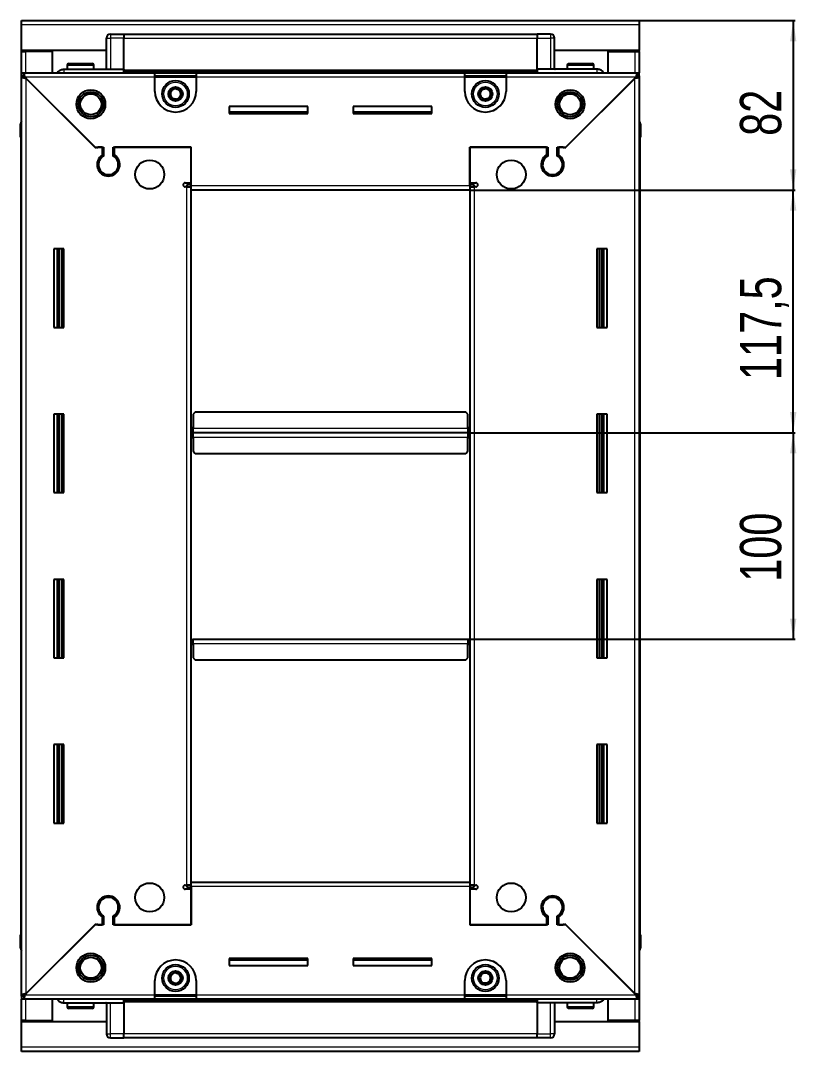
# Model space of a CAD drawing. Header units: millimetres. Extents: x 1014 to 3184, y -921 to 1092.
# Drawn here: x 2808.3 to 3183.9, y 444.1 to 943.1 of the extents above; entities that cross this region are included whole.
import ezdxf

# ---------------------------------------------------------------- set-up
doc = ezdxf.new("R2010")
doc.units = ezdxf.units.MM
doc.layers.add('FORMAT', color=7, linetype='Continuous')
doc.styles.add('SLDTEXTSTYLE0', font='TXT', dxfattribs={"width": 0.75})
doc.dimstyles.new('SLDDIMSTYLE0', dxfattribs={"dimtxt": 20, "dimasz": 10, "dimexe": 0, "dimexo": 0.0625, "dimgap": 5, "dimtad": 2, "dimdec": 1, "dimrnd": 1e-09, "dimzin": 12, "dimdsep": 46, "dimtxsty": 'SLDTEXTSTYLE0', "dimsah": 1, "dimcen": 0.09, "dimadec": 0, "dimazin": 3, "dimtfac": 1, "dimtofl": 0, "dimtmove": 0, "dimatfit": 3, "dimfxl": 0, "dimfrac": 2, "dimtolj": 1, "dimtzin": 12, "dimarcsym": 0})

# ---------------------------------------------------------------- blocks, each defined once
blk = doc.blocks.new('_D_5')
at = {"layer": 'FORMAT'}
for p, q in [((3107.85, 943.07), (3183.34, 943.07)), ((3182.34, 943.07), (3182.34, 861.07)), ((3025.85, 861.07), (3183.34, 861.07))]:
    blk.add_line(p, q, dxfattribs=at)
for points in [[(3182.34, 943.07), (3180.8, 933.07), (3183.88, 933.07)], [(3182.34, 861.07), (3183.88, 871.07), (3180.8, 871.07)]]:
    blk.add_solid(points, dxfattribs=at)
at = {"layer": 'FORMAT', "insert": (3156.56, 887.29), "char_height": 20, "attachment_point": 1, "rotation": 90, "style": 'SLDTEXTSTYLE0'}
blk.add_mtext('82', dxfattribs=at)
blk = doc.blocks.new('_D_6')
at = {"layer": 'FORMAT'}
for p, q in [((3025.85, 861.07), (3183.34, 861.07)), ((3182.34, 743.57), (3182.34, 861.07)), ((3024.85, 743.57), (3183.34, 743.57))]:
    blk.add_line(p, q, dxfattribs=at)
for points in [[(3182.34, 861.07), (3180.8, 851.07), (3183.88, 851.07)], [(3182.34, 743.57), (3183.88, 753.57), (3180.8, 753.57)]]:
    blk.add_solid(points, dxfattribs=at)
at = {"layer": 'FORMAT', "insert": (3156.56, 769.07), "char_height": 20, "attachment_point": 1, "rotation": 90, "style": 'SLDTEXTSTYLE0'}
blk.add_mtext('117,5', dxfattribs=at)
blk = doc.blocks.new('_D_7')
at = {"layer": 'FORMAT'}
for p, q in [((3024.85, 743.57), (3183.34, 743.57)), ((3182.34, 743.57), (3182.34, 643.57)), ((3024.85, 643.57), (3183.34, 643.57))]:
    blk.add_line(p, q, dxfattribs=at)
for points in [[(3182.34, 743.57), (3180.8, 733.57), (3183.88, 733.57)], [(3182.34, 643.57), (3183.88, 653.57), (3180.8, 653.57)]]:
    blk.add_solid(points, dxfattribs=at)
at = {"layer": 'FORMAT', "insert": (3156.56, 671.4), "char_height": 20, "attachment_point": 1, "rotation": 90, "style": 'SLDTEXTSTYLE0'}
blk.add_mtext('100', dxfattribs=at)

msp = doc.modelspace()

# ---------------------------------------------------------------- linework, layer by layer
at = {"color": 7, "linetype": 'Continuous', "lineweight": 25}
for p, q in [((2808.84, 943.07), (3107.84, 943.07)), ((2808.84, 940.97), (2808.84, 943.07)), ((2808.84, 928.57), (2808.84, 940.97)), ((3107.84, 943.07), (3107.84, 940.97)), ((3107.84, 940.97), (3107.84, 928.57)), ((2849.84, 919.57), (2849.84, 934.57)), ((2850.52, 936.07), (2850.52, 936.07)), ((2851.84, 936.57), (2858.34, 936.57)), ((2851.84, 936.57), (2858.34, 936.57)), ((2858.34, 936.57), (2858.34, 936.57)), ((2858.34, 936.57), (2858.34, 936.57)), ((2858.34, 936.57), (2858.34, 934.57)), ((3058.34, 936.42), (2858.34, 936.42)), ((2858.34, 919.57), (2858.34, 934.57)), ((3058.34, 936.57), (3058.34, 936.57)), ((3064.84, 936.57), (3058.34, 936.57)), ((3064.84, 936.57), (3058.34, 936.57)), ((3058.34, 936.57), (3058.34, 934.57)), ((3058.34, 919.57), (3058.34, 934.57)), ((3066.84, 934.57), (3066.84, 934.57)), ((3066.84, 919.57), (3066.84, 934.57)), ((2849.84, 928.57), (2808.84, 928.57)), ((2808.84, 928.07), (2808.84, 928.57)), ((2810.34, 928.07), (2810.34, 928.57)), ((3107.84, 928.57), (3066.84, 928.57)), ((3106.34, 928.07), (3106.34, 928.57)), ((3107.84, 928.07), (3107.84, 928.57)), ((2808.84, 917.82), (2808.84, 928.07)), ((2808.84, 928.07), (2810.94, 928.07)), ((2823.84, 928.07), (2810.94, 928.07)), ((2823.84, 917.82), (2823.84, 928.07)), ((3092.84, 917.82), (3092.84, 928.07)), ((3092.84, 928.07), (3105.74, 928.07)), ((3105.74, 928.07), (3107.84, 928.07)), ((3107.84, 928.07), (3107.84, 917.82)), ((2829.34, 919.57), (2858.34, 919.57)), ((2830.84, 921.47), (2830.84, 919.57)), ((2831.64, 922.27), (2843.04, 922.27)), ((2843.84, 919.57), (2843.84, 921.47)), ((2858.26, 917.82), (2858.34, 919.54)), ((2858.34, 919.57), (2858.34, 919.07)), ((2858.34, 918.42), (3058.34, 918.42)), ((3058.34, 919.57), (3058.34, 919.07)), ((3087.34, 919.57), (3058.34, 919.57)), ((3058.34, 919.54), (3058.41, 917.82)), ((3072.84, 921.47), (3072.84, 919.57)), ((3073.64, 922.27), (3085.04, 922.27)), ((3085.84, 919.57), (3085.84, 921.47)), ((2808.84, 916.32), (2808.84, 917.82)), ((2808.84, 917.82), (2809.84, 917.82)), ((2808.84, 915.82), (2808.84, 916.32)), ((2808.84, 916.32), (2809.84, 916.32)), ((2808.84, 471.32), (2808.84, 915.82)), ((2810.34, 915.82), (2808.84, 915.82)), ((2809.84, 916.32), (2809.84, 917.82)), ((2809.84, 917.82), (2873.34, 917.82)), ((2810.44, 915.72), (2844.34, 881.82)), ((2845.04, 881.12), (2810.94, 915.22)), ((2873.34, 915.72), (2873.34, 917.82)), ((2873.34, 917.82), (2893.34, 917.82)), ((2873.34, 916.32), (2893.34, 916.32)), ((2873.34, 908.82), (2873.34, 915.72)), ((2893.34, 917.82), (2893.34, 915.72)), ((2893.34, 917.82), (3023.34, 917.82)), ((2893.34, 915.72), (2893.34, 908.82)), ((3023.34, 915.72), (3023.34, 917.82)), ((3023.34, 917.82), (3043.34, 917.82)), ((3023.34, 916.32), (3043.34, 916.32)), ((3023.34, 908.82), (3023.34, 915.72)), ((3043.34, 917.82), (3106.84, 917.82)), ((3043.34, 917.82), (3043.34, 915.72)), ((3043.34, 915.72), (3043.34, 908.82)), ((3105.74, 915.22), (3071.64, 881.12)), ((3072.34, 881.82), (3106.24, 915.72)), ((3106.34, 915.82), (3107.84, 915.82)), ((3106.84, 916.32), (3106.84, 917.82)), ((3106.84, 917.82), (3107.84, 917.82)), ((3106.84, 916.32), (3107.84, 916.32)), ((3107.84, 916.32), (3107.84, 917.82)), ((3107.84, 916.32), (3107.84, 915.82)), ((3107.84, 915.82), (3107.84, 471.32)), ((2947.34, 901.57), (2909.34, 901.57)), ((2909.34, 901.57), (2909.34, 898.07)), ((2947.34, 898.82), (2909.34, 898.82)), ((2947.34, 898.07), (2947.34, 901.57)), ((3007.34, 901.57), (2969.34, 901.57)), ((2969.34, 901.57), (2969.34, 898.07)), ((3007.34, 898.82), (2969.34, 898.82)), ((3007.34, 898.07), (3007.34, 901.57)), ((2909.34, 898.07), (2947.34, 898.07)), ((2969.34, 898.07), (3007.34, 898.07)), ((3107.84, 894.39), (3107.84, 894.39)), ((2808.34, 893.07), (2808.34, 886.57)), ((2808.34, 886.57), (2808.34, 893.07)), ((3108.34, 893.07), (3108.34, 886.57)), ((3108.34, 886.57), (3108.34, 893.07)), ((2808.34, 886.57), (2808.34, 886.57)), ((2808.84, 886.57), (2808.34, 886.57)), ((2808.49, 886.57), (2808.49, 500.57)), ((3107.84, 886.57), (3108.34, 886.57)), ((3108.19, 500.57), (3108.19, 886.57)), ((3108.34, 886.57), (3108.34, 886.57)), ((3108.34, 886.57), (3108.34, 886.57)), ((2844.34, 881.82), (2848.54, 881.82)), ((2845.74, 881.82), (2845.04, 881.12)), ((2847.84, 881.82), (2845.74, 881.82)), ((2847.84, 881.82), (2847.84, 877.93)), ((2848.54, 881.82), (2848.54, 877.53)), ((2853.14, 881.82), (2890.84, 881.82)), ((2853.14, 877.53), (2853.14, 881.82)), ((2853.84, 877.93), (2853.84, 881.82)), ((2890.84, 881.82), (2853.84, 881.82)), ((2890.84, 864.57), (2890.84, 881.82)), ((2890.84, 863.17), (2890.84, 881.82)), ((3025.84, 881.82), (3025.84, 864.57)), ((3062.84, 881.82), (3025.84, 881.82)), ((3025.84, 881.82), (3063.54, 881.82)), ((3025.84, 863.17), (3025.84, 881.82)), ((3062.84, 881.82), (3062.84, 877.93)), ((3063.54, 881.82), (3063.54, 877.53)), ((3068.14, 881.82), (3072.34, 881.82)), ((3068.14, 877.53), (3068.14, 881.82)), ((3070.94, 881.82), (3068.84, 881.82)), ((3068.84, 877.93), (3068.84, 881.82)), ((3071.64, 881.12), (3070.94, 881.82)), ((2848.84, 868.96), (2848.84, 868.2)), ((3067.84, 868.96), (3067.84, 868.2)), ((2887.99, 864.57), (2890.84, 864.57)), ((2890.84, 863.57), (2888.84, 863.57)), ((2888.84, 863.57), (2888.84, 862.57)), ((3025.84, 864.57), (3028.69, 864.57)), ((3027.84, 863.57), (3025.84, 863.57)), ((3027.84, 862.57), (3027.84, 863.57)), ((2888.74, 862.57), (2887.99, 862.57)), ((2888.74, 862.57), (2890.84, 862.57)), ((2890.84, 861.07), (2890.84, 863.17)), ((2890.84, 526.07), (2890.84, 861.07)), ((3025.84, 861.07), (2890.84, 861.07)), ((3025.84, 863.17), (3025.84, 861.07)), ((3025.84, 862.57), (3027.94, 862.57)), ((3025.84, 861.07), (3025.84, 526.07)), ((3028.69, 862.57), (3027.94, 862.57)), ((2829.34, 832.57), (2824.34, 832.57)), ((2824.34, 832.57), (2824.34, 794.57)), ((2826.49, 794.57), (2826.49, 832.57)), ((2828.28, 794.57), (2828.28, 832.57)), ((2828.32, 794.57), (2828.32, 832.57)), ((2829.34, 794.57), (2829.34, 832.57)), ((3087.34, 832.57), (3087.34, 794.57)), ((3092.34, 832.57), (3087.34, 832.57)), ((3088.36, 832.57), (3088.36, 794.57)), ((3088.4, 832.57), (3088.4, 794.57)), ((3090.19, 832.57), (3090.19, 794.57)), ((3092.34, 794.57), (3092.34, 832.57)), ((2824.34, 794.57), (2829.34, 794.57)), ((3087.34, 794.57), (3092.34, 794.57)), ((2892.84, 753.57), (2891.84, 752.57)), ((3023.84, 753.57), (2892.84, 753.57)), ((3024.84, 752.57), (3023.84, 753.57)), ((2829.34, 752.57), (2824.34, 752.57)), ((2824.34, 752.57), (2824.34, 714.57)), ((2826.49, 714.57), (2826.49, 752.57)), ((2828.28, 714.57), (2828.28, 752.57)), ((2828.32, 714.57), (2828.32, 752.57)), ((2829.34, 714.57), (2829.34, 752.57)), ((2891.84, 752.57), (2891.84, 745.67)), ((3024.84, 745.67), (3024.84, 752.57)), ((3087.34, 752.57), (3087.34, 714.57)), ((3092.34, 752.57), (3087.34, 752.57)), ((3088.36, 752.57), (3088.36, 714.57)), ((3088.4, 752.57), (3088.4, 714.57)), ((3090.19, 752.57), (3090.19, 714.57)), ((3092.34, 714.57), (3092.34, 752.57)), ((2891.59, 743.57), (2890.84, 743.57)), ((2891.84, 746.42), (2891.59, 746.42)), ((2891.59, 746.42), (2891.59, 743.57)), ((2891.59, 743.57), (2891.59, 740.72)), ((2891.84, 743.57), (2891.84, 745.67)), ((3024.84, 743.57), (2891.84, 743.57)), ((2891.84, 741.47), (2891.84, 743.57)), ((3025.09, 746.42), (3024.84, 746.42)), ((3024.84, 745.67), (3024.84, 743.57)), ((3024.84, 743.57), (3024.84, 741.47)), ((3025.09, 743.57), (3025.09, 746.42)), ((3025.84, 743.57), (3025.09, 743.57)), ((3025.09, 740.72), (3025.09, 743.57)), ((2891.59, 740.72), (2891.84, 740.72)), ((2891.84, 741.47), (2891.84, 734.57)), ((3024.84, 734.57), (3024.84, 741.47)), ((3024.84, 740.72), (3025.09, 740.72)), ((2891.84, 734.57), (2892.84, 733.57)), ((2892.84, 733.57), (3023.84, 733.57)), ((3023.84, 733.57), (3024.84, 734.57)), ((2824.34, 714.57), (2829.34, 714.57)), ((3087.34, 714.57), (3092.34, 714.57)), ((2829.34, 672.57), (2824.34, 672.57)), ((2824.34, 672.57), (2824.34, 634.57)), ((2826.49, 634.57), (2826.49, 672.57)), ((2828.28, 634.57), (2828.28, 672.57)), ((2828.32, 634.57), (2828.32, 672.57)), ((2829.34, 634.57), (2829.34, 672.57)), ((3087.34, 672.57), (3087.34, 634.57)), ((3092.34, 672.57), (3087.34, 672.57)), ((3088.36, 672.57), (3088.36, 634.57)), ((3088.4, 672.57), (3088.4, 634.57)), ((3090.19, 672.57), (3090.19, 634.57)), ((3092.34, 634.57), (3092.34, 672.57)), ((2890.84, 643.57), (2891.59, 643.57)), ((2891.59, 643.57), (2891.59, 640.72)), ((2891.59, 640.72), (2891.84, 640.72)), ((2891.84, 643.57), (3024.84, 643.57)), ((2891.84, 641.47), (2891.84, 643.57)), ((2891.84, 641.47), (2891.84, 634.57)), ((3024.84, 643.57), (3024.84, 641.47)), ((3024.84, 634.57), (3024.84, 641.47)), ((3024.84, 640.72), (3025.09, 640.72)), ((3025.09, 640.72), (3025.09, 643.57)), ((3025.09, 643.57), (3025.84, 643.57)), ((2824.34, 634.57), (2829.34, 634.57)), ((2891.84, 634.57), (2892.84, 633.57)), ((3023.84, 633.57), (3024.84, 634.57)), ((3087.34, 634.57), (3092.34, 634.57)), ((2892.84, 633.57), (3023.84, 633.57)), ((2829.34, 592.57), (2824.34, 592.57)), ((2824.34, 592.57), (2824.34, 554.57)), ((2826.49, 554.57), (2826.49, 592.57)), ((2828.28, 554.57), (2828.28, 592.57)), ((2828.32, 554.57), (2828.32, 592.57)), ((2829.34, 554.57), (2829.34, 592.57)), ((3087.34, 592.57), (3087.34, 554.57)), ((3092.34, 592.57), (3087.34, 592.57)), ((3088.36, 592.57), (3088.36, 554.57)), ((3088.4, 592.57), (3088.4, 554.57)), ((3090.19, 592.57), (3090.19, 554.57)), ((3092.34, 554.57), (3092.34, 592.57)), ((2824.34, 554.57), (2829.34, 554.57)), ((3087.34, 554.57), (3092.34, 554.57)), ((2887.99, 524.57), (2888.74, 524.57)), ((2890.84, 524.57), (2888.74, 524.57)), ((2888.84, 524.57), (2888.84, 523.57)), ((2890.84, 523.97), (2890.84, 526.07)), ((2890.84, 526.07), (3025.84, 526.07)), ((2890.84, 523.97), (2890.84, 505.32)), ((3025.84, 526.07), (3025.84, 523.97)), ((3027.94, 524.57), (3025.84, 524.57)), ((3025.84, 523.97), (3025.84, 505.32)), ((3027.84, 523.57), (3027.84, 524.57)), ((3027.94, 524.57), (3028.69, 524.57)), ((2890.84, 522.57), (2887.99, 522.57)), ((2888.84, 523.57), (2890.84, 523.57)), ((2890.84, 505.32), (2890.84, 522.57)), ((3025.84, 523.57), (3027.84, 523.57)), ((3025.84, 522.57), (3025.84, 505.32)), ((3028.69, 522.57), (3025.84, 522.57)), ((2848.84, 518.94), (2848.84, 518.18)), ((3067.84, 518.94), (3067.84, 518.18)), ((2847.84, 509.21), (2847.84, 505.32)), ((2848.54, 509.61), (2848.54, 505.32)), ((2853.14, 505.32), (2853.14, 509.61)), ((2853.84, 505.32), (2853.84, 509.21)), ((3062.84, 509.21), (3062.84, 505.32)), ((3063.54, 509.61), (3063.54, 505.32)), ((3068.14, 505.32), (3068.14, 509.61)), ((3068.84, 505.32), (3068.84, 509.21)), ((2844.34, 505.32), (2810.44, 471.42)), ((2810.94, 471.92), (2845.04, 506.02)), ((2848.54, 505.32), (2844.34, 505.32)), ((2845.04, 506.02), (2845.74, 505.32)), ((2845.74, 505.32), (2847.84, 505.32)), ((2890.84, 505.32), (2853.14, 505.32)), ((2853.84, 505.32), (2890.84, 505.32)), ((3025.84, 505.32), (3062.84, 505.32)), ((3063.54, 505.32), (3025.84, 505.32)), ((3072.34, 505.32), (3068.14, 505.32)), ((3068.84, 505.32), (3070.94, 505.32)), ((3070.94, 505.32), (3071.64, 506.02)), ((3071.64, 506.02), (3105.74, 471.92)), ((3106.24, 471.42), (3072.34, 505.32)), ((2808.34, 500.57), (2808.34, 500.57)), ((2808.34, 494.07), (2808.34, 500.57)), ((2808.34, 500.57), (2808.34, 500.57)), ((2808.34, 500.57), (2808.34, 494.07)), ((2808.84, 500.57), (2808.34, 500.57)), ((3107.84, 500.57), (3108.34, 500.57)), ((3108.34, 500.57), (3108.34, 500.57)), ((3108.34, 494.07), (3108.34, 500.57)), ((3108.34, 500.57), (3108.34, 494.07)), ((2808.84, 492.75), (2808.84, 492.75)), ((2947.34, 489.07), (2909.34, 489.07)), ((2909.34, 489.07), (2909.34, 485.57)), ((2947.34, 485.57), (2947.34, 489.07)), ((3007.34, 489.07), (2969.34, 489.07)), ((2969.34, 489.07), (2969.34, 485.57)), ((3007.34, 485.57), (3007.34, 489.07)), ((2909.34, 488.32), (2947.34, 488.32)), ((2909.34, 485.57), (2947.34, 485.57)), ((2969.34, 488.32), (3007.34, 488.32)), ((2969.34, 485.57), (3007.34, 485.57)), ((2873.34, 471.42), (2873.34, 478.32)), ((2893.34, 478.32), (2893.34, 471.42)), ((3023.34, 471.42), (3023.34, 478.32)), ((3043.34, 478.32), (3043.34, 471.42)), ((2808.84, 470.82), (2808.84, 471.32)), ((2810.34, 471.32), (2808.84, 471.32)), ((2808.84, 470.82), (2808.84, 469.32)), ((2809.84, 470.82), (2808.84, 470.82)), ((2808.84, 459.07), (2808.84, 469.32)), ((2809.84, 469.32), (2808.84, 469.32)), ((2809.84, 470.82), (2809.84, 469.32)), ((2873.34, 469.32), (2809.84, 469.32)), ((2823.84, 459.07), (2823.84, 469.32)), ((2858.34, 467.6), (2858.26, 469.32)), ((2873.34, 469.32), (2873.34, 471.42)), ((2893.34, 470.82), (2873.34, 470.82)), ((2893.34, 469.32), (2873.34, 469.32)), ((2893.34, 471.42), (2893.34, 469.32)), ((3023.34, 469.32), (2893.34, 469.32)), ((3023.34, 469.32), (3023.34, 471.42)), ((3043.34, 470.82), (3023.34, 470.82)), ((3043.34, 469.32), (3023.34, 469.32)), ((3043.34, 471.42), (3043.34, 469.32)), ((3106.84, 469.32), (3043.34, 469.32)), ((3058.41, 469.32), (3058.34, 467.6)), ((3092.84, 459.07), (3092.84, 469.32)), ((3106.34, 471.32), (3107.84, 471.32)), ((3106.84, 470.82), (3106.84, 469.32)), ((3107.84, 470.82), (3106.84, 470.82)), ((3107.84, 469.32), (3106.84, 469.32)), ((3107.84, 471.32), (3107.84, 470.82)), ((3107.84, 470.82), (3107.84, 469.32)), ((3107.84, 469.32), (3107.84, 459.07)), ((2829.34, 467.57), (2858.34, 467.57)), ((2830.84, 467.57), (2830.84, 465.67)), ((2835.41, 464.87), (2831.64, 464.87)), ((2843.04, 464.87), (2835.41, 464.87)), ((2843.84, 465.67), (2843.84, 467.57)), ((2849.84, 467.57), (2849.84, 452.57)), ((3058.34, 468.72), (2858.34, 468.72)), ((2858.34, 467.57), (2858.34, 468.07)), ((2858.34, 467.57), (2858.34, 452.57)), ((3058.34, 467.57), (3058.34, 468.07)), ((3087.34, 467.57), (3058.34, 467.57)), ((3058.34, 467.57), (3058.34, 452.57)), ((3066.84, 467.57), (3066.84, 452.57)), ((3072.84, 467.57), (3072.84, 465.67)), ((3080.63, 464.87), (3073.64, 464.87)), ((3085.04, 464.87), (3080.63, 464.87)), ((3085.84, 465.67), (3085.84, 467.57)), ((2810.94, 459.07), (2808.84, 459.07)), ((2808.84, 458.57), (2808.84, 459.07)), ((2808.84, 458.57), (2849.84, 458.57)), ((2808.84, 446.17), (2808.84, 458.57)), ((2810.34, 458.57), (2810.34, 459.07)), ((2810.94, 459.07), (2823.84, 459.07)), ((3066.84, 458.57), (3107.84, 458.57)), ((3105.74, 459.07), (3092.84, 459.07)), ((3107.84, 459.07), (3105.74, 459.07)), ((3106.34, 458.57), (3106.34, 459.07)), ((3107.84, 458.57), (3107.84, 459.07)), ((3107.84, 458.57), (3107.84, 446.17)), ((2849.84, 452.57), (2849.84, 452.57)), ((2851.84, 450.57), (2858.34, 450.57)), ((2851.84, 450.57), (2858.34, 450.57)), ((2858.34, 450.57), (2858.34, 452.57)), ((2858.34, 450.72), (3058.34, 450.72)), ((2858.34, 450.57), (2858.34, 450.57)), ((3058.34, 450.57), (3058.34, 452.57)), ((3058.34, 450.57), (3058.34, 450.57)), ((3064.84, 450.57), (3058.34, 450.57)), ((3058.34, 450.57), (3058.34, 450.57)), ((3064.84, 450.57), (3058.34, 450.57)), ((3066.16, 451.07), (3066.16, 451.07)), ((2808.84, 444.07), (2808.84, 446.17)), ((3107.84, 446.17), (3107.84, 444.07)), ((3107.84, 444.07), (2808.84, 444.07))]:
    msp.add_line(p, q, dxfattribs=at)
at = {"color": 8, "linetype": 'Continuous', "lineweight": 18}
for p, q in [((3107.84, 940.97), (2808.84, 940.97)), ((2849.84, 934.57), (2851.84, 934.57)), ((2851.84, 936.57), (2851.84, 934.57)), ((2851.84, 934.57), (2851.84, 919.57)), ((2858.34, 934.57), (2851.84, 934.57)), ((3058.34, 934.42), (2858.34, 934.42)), ((3058.34, 934.57), (3064.84, 934.57)), ((3064.84, 936.57), (3064.84, 934.57)), ((3066.84, 934.57), (3064.84, 934.57)), ((3064.84, 934.57), (3064.84, 919.57)), ((2810.94, 928.07), (2810.94, 928.57)), ((3105.74, 928.57), (3105.74, 928.07)), ((2810.94, 917.82), (2810.94, 928.07)), ((3105.74, 928.07), (3105.74, 917.82)), ((2830.84, 921.47), (2843.84, 921.47)), ((3058.34, 919.07), (2858.34, 919.07)), ((3072.84, 921.47), (3085.84, 921.47)), ((2873.34, 915.72), (2810.44, 915.72)), ((2810.94, 915.22), (2810.94, 471.92)), ((3058.34, 917.84), (2858.34, 917.84)), ((2873.34, 915.72), (2893.34, 915.72)), ((3023.34, 915.72), (2893.34, 915.72)), ((3023.34, 915.72), (3043.34, 915.72)), ((3106.24, 915.72), (3043.34, 915.72)), ((3105.74, 471.92), (3105.74, 915.22)), ((2808.84, 893.07), (2808.34, 893.07)), ((3107.84, 893.07), (3108.34, 893.07)), ((2888.74, 524.57), (2888.74, 862.57)), ((2890.84, 863.17), (3025.84, 863.17)), ((3027.94, 862.57), (3027.94, 524.57)), ((2825.84, 832.57), (2825.84, 794.57)), ((2827.07, 832.57), (2827.07, 794.57)), ((3089.6, 794.57), (3089.6, 832.57)), ((3090.84, 794.57), (3090.84, 832.57)), ((2825.84, 752.57), (2825.84, 714.57)), ((2827.07, 752.57), (2827.07, 714.57)), ((3089.6, 714.57), (3089.6, 752.57)), ((3090.84, 714.57), (3090.84, 752.57)), ((3024.84, 745.67), (2891.84, 745.67)), ((2891.84, 741.47), (3024.84, 741.47)), ((2825.84, 672.57), (2825.84, 634.57)), ((2827.07, 672.57), (2827.07, 634.57)), ((3089.6, 634.57), (3089.6, 672.57)), ((3090.84, 634.57), (3090.84, 672.57)), ((2891.84, 641.47), (3024.84, 641.47)), ((2825.84, 592.57), (2825.84, 554.57)), ((2827.07, 592.57), (2827.07, 554.57)), ((3089.6, 554.57), (3089.6, 592.57)), ((3090.84, 554.57), (3090.84, 592.57)), ((3025.84, 523.97), (2890.84, 523.97)), ((2808.84, 494.07), (2808.34, 494.07)), ((3107.84, 494.07), (3108.34, 494.07)), ((2810.44, 471.42), (2873.34, 471.42)), ((2810.94, 459.07), (2810.94, 469.32)), ((2858.34, 469.31), (3058.34, 469.31)), ((2893.34, 471.42), (2873.34, 471.42)), ((2893.34, 471.42), (3023.34, 471.42)), ((3043.34, 471.42), (3023.34, 471.42)), ((3043.34, 471.42), (3106.24, 471.42)), ((3105.74, 469.32), (3105.74, 459.07)), ((2835.14, 465.67), (2830.84, 465.67)), ((2843.84, 465.67), (2835.14, 465.67)), ((2851.84, 452.57), (2851.84, 467.57)), ((2858.34, 468.07), (3058.34, 468.07)), ((3064.84, 452.57), (3064.84, 467.57)), ((3080.81, 465.67), (3072.84, 465.67)), ((3085.84, 465.67), (3080.81, 465.67)), ((2810.94, 458.57), (2810.94, 459.07)), ((3105.74, 459.07), (3105.74, 458.57)), ((2849.84, 452.57), (2851.84, 452.57)), ((2851.84, 450.57), (2851.84, 452.57)), ((2858.34, 452.57), (2851.84, 452.57)), ((2858.34, 452.72), (3058.34, 452.72)), ((3058.34, 452.57), (3064.84, 452.57)), ((3066.84, 452.57), (3064.84, 452.57)), ((3064.84, 450.57), (3064.84, 452.57)), ((3107.84, 446.17), (2808.84, 446.17))]:
    msp.add_line(p, q, dxfattribs=at)
at = {"color": 7, "linetype": 'Continuous', "lineweight": 25}
for centre, radius in [((2883.34, 907.57), 6.5), ((3033.34, 907.57), 6.5), ((2842.34, 902.57), 7), ((2842.34, 902.57), 6.02), ((2883.34, 907.57), 3.46), ((3033.34, 907.57), 3.46), ((3074.34, 902.57), 7), ((3074.34, 902.57), 6.03), ((2842.34, 902.57), 5.1), ((3074.34, 902.57), 5.1), ((2870.84, 868.57), 7), ((3045.84, 868.57), 7), ((2870.84, 518.57), 7), ((3045.84, 518.57), 7), ((2842.34, 484.57), 7), ((2842.34, 484.57), 6.03), ((2842.34, 484.57), 5.1), ((3074.34, 484.57), 7), ((3074.34, 484.57), 6.03), ((3074.34, 484.57), 5.1), ((2883.34, 479.57), 6.5), ((3033.34, 479.57), 6.5), ((2883.34, 479.57), 3.46), ((3033.34, 479.57), 3.46)]:
    msp.add_circle(centre, radius, dxfattribs=at)
at = {"color": 8, "linetype": 'Continuous', "lineweight": 18}
for centre in [(2883.34, 907.57), (3033.34, 907.57), (2883.34, 479.57), (3033.34, 479.57)]:
    msp.add_circle(centre, 5.7, dxfattribs=at)
at = {"color": 7, "linetype": 'Continuous', "lineweight": 25}
for centre, radius, start, end in [((2851.84, 934.57), 2, 90, 180), ((3064.84, 934.57), 2, 0, 90), ((2831.64, 921.47), 0.8, 90, 180), ((2843.04, 921.47), 0.8, 0, 90), ((2849.64, 919.77), 0.2, 270, 0), ((3067.04, 919.77), 0.2, 180, 270), ((3073.64, 921.47), 0.8, 90, 180), ((3085.04, 921.47), 0.8, 0, 90), ((2883.34, 908.82), 10, 180, 270), ((2883.34, 907.57), 2.5, 134.0156, 194.0156), ((2883.34, 907.57), 2.5, 74.0156, 134.0156), ((2883.34, 908.82), 10, 270, 0), ((2883.34, 907.57), 2.5, 14.0156, 74.0156), ((3033.34, 908.82), 10, 180, 270), ((3033.34, 907.57), 2.5, 160.1116, 220.1116), ((3033.34, 907.57), 2.5, 100.1116, 160.1116), ((3033.34, 907.57), 2.5, 40.1116, 100.1116), ((3033.34, 908.82), 10, 270, 0), ((3033.34, 907.57), 2.5, 340.1116, 40.1116), ((2883.34, 907.57), 2.5, 194.0156, 254.0156), ((2883.34, 907.57), 2.5, 254.0156, 314.0156), ((2883.34, 907.57), 2.5, 314.0156, 14.0156), ((3033.34, 907.57), 2.5, 220.1116, 280.1116), ((3033.34, 907.57), 2.5, 280.1116, 340.1116), ((2810.34, 893.07), 2, 138.5904, 180), ((3106.34, 893.07), 2, 0, 41.3942), ((2850.84, 873.32), 5.5, 123.0557, 56.9443), ((2850.84, 873.32), 4.8, 118.631, 61.369), ((3065.84, 873.32), 5.5, 123.0557, 56.9443), ((3065.84, 873.32), 4.8, 118.631, 61.369), ((2887.99, 863.57), 1, 90, 270), ((3028.69, 863.57), 1, 270, 90), ((2887.99, 523.57), 1, 90, 270), ((3028.69, 523.57), 1, 270, 90), ((2850.84, 513.82), 5.5, 303.0557, 236.9443), ((3065.84, 513.82), 5.5, 303.0557, 236.9443), ((2850.84, 513.82), 4.8, 298.631, 241.369), ((3065.84, 513.82), 4.8, 298.631, 241.369), ((2810.34, 494.07), 2, 180, 221.3942), ((3106.34, 494.07), 2, 318.5749, 360), ((3106.34, 494.07), 2, 318.5904, 0), ((2883.34, 478.32), 10, 90, 180), ((2883.34, 478.32), 10, 0, 90), ((3033.34, 478.32), 10, 90, 180), ((3033.34, 478.32), 10, 0, 90), ((2883.34, 479.57), 2.5, 127.474, 187.474), ((2883.34, 479.57), 2.5, 187.474, 247.474), ((2883.34, 479.57), 2.5, 67.474, 127.474), ((2883.34, 479.57), 2.5, 7.474, 67.474), ((2883.34, 479.57), 2.5, 307.474, 7.474), ((3033.34, 479.57), 2.5, 147.0424, 207.0424), ((3033.34, 479.57), 2.5, 87.0424, 147.0424), ((3033.34, 479.57), 2.5, 27.0424, 87.0424), ((3033.34, 479.57), 2.5, 327.0424, 27.0424), ((2883.34, 479.57), 2.5, 247.474, 307.474), ((3033.34, 479.57), 2.5, 207.0424, 267.0424), ((3033.34, 479.57), 2.5, 267.0424, 327.0424), ((2831.64, 465.67), 0.8, 180, 270), ((2843.04, 465.67), 0.8, 270, 360), ((2849.64, 467.37), 0.2, 0, 90), ((3067.04, 467.37), 0.2, 90, 180), ((3073.64, 465.67), 0.8, 180, 270), ((3085.04, 465.67), 0.8, 270, 360), ((2851.84, 452.57), 2, 180, 270), ((2851.84, 452.57), 2, 180, 270), ((3064.84, 452.57), 2, 270, 0)]:
    msp.add_arc(centre, radius, start, end, dxfattribs=at)
for points, knots in [([(2826.12, 917.82), (2826.24, 918.02), (2826.63, 918.67), (2827.79, 919.38), (2828.82, 919.51), (2829.34, 919.57)], [0, 0, 0, 0, 0.1822499, 0.5911249, 1, 1, 1, 1]), ([(2858.34, 919.57), (2858.34, 919.53), (2858.34, 919.46), (2858.34, 918.84), (2858.34, 918.26), (2858.34, 917.86), (2858.34, 917.82)], [0, 0, 0, 0, 0.32291, 0.645819, 0.968729, 1, 1, 1, 1]), ([(3058.34, 919.57), (3058.34, 919.53), (3058.34, 919.46), (3058.34, 918.84), (3058.34, 918.26), (3058.34, 917.86), (3058.34, 917.82)], [0, 0, 0, 0, 0.32291, 0.645819, 0.968729, 1, 1, 1, 1]), ([(3090.55, 917.82), (3090.43, 918.02), (3090.05, 918.67), (3088.89, 919.38), (3087.86, 919.51), (3087.34, 919.57)], [0, 0, 0, 0, 0.18225, 0.591125, 1, 1, 1, 1]), ([(2808.84, 915.82), (2808.87, 915.78), (2808.92, 915.69), (2809.31, 915.55), (2809.87, 915.42), (2810.45, 915.31), (2810.81, 915.24), (2810.94, 915.22)], [0, 0, 0, 0, 0.2302553, 0.4485219, 0.6667858, 0.8850496, 1, 1, 1, 1]), ([(2810.44, 915.72), (2810.39, 915.97), (2810.3, 916.47), (2810.17, 917.11), (2810.04, 917.57), (2809.93, 917.79), (2809.86, 917.81), (2809.84, 917.82)], [0, 0, 0, 0, 0.230255, 0.448522, 0.666786, 0.88505, 1, 1, 1, 1]), ([(3105.74, 915.22), (3105.99, 915.27), (3106.49, 915.36), (3107.13, 915.49), (3107.59, 915.62), (3107.81, 915.73), (3107.83, 915.8), (3107.84, 915.82)], [0, 0, 0, 0, 0.230255, 0.448522, 0.666786, 0.88505, 1, 1, 1, 1]), ([(3106.84, 917.82), (3106.79, 917.79), (3106.7, 917.74), (3106.57, 917.35), (3106.44, 916.79), (3106.33, 916.21), (3106.26, 915.85), (3106.24, 915.72)], [0, 0, 0, 0, 0.230255, 0.448522, 0.666786, 0.88505, 1, 1, 1, 1]), ([(2880.56, 908.37), (2880.93, 908.72), (2881.63, 909.39), (2882.32, 910.06), (2882.64, 910.37)], [0, 0, 0, 0, 0.534686, 1, 1, 1, 1]), ([(2881.26, 905.57), (2881.18, 905.9), (2880.98, 906.7), (2880.74, 907.66), (2880.59, 908.24), (2880.56, 908.37)], [0, 0, 0, 0, 0.362901, 0.866875, 1, 1, 1, 1]), ([(2882.64, 910.37), (2883.14, 910.23), (2884.06, 909.96), (2884.99, 909.7), (2885.41, 909.58)], [0, 0, 0, 0, 0.534686, 1, 1, 1, 1]), ([(2885.41, 909.58), (2885.45, 909.46), (2885.59, 908.87), (2885.83, 907.91), (2886.03, 907.11), (2886.11, 906.78)], [0, 0, 0, 0, 0.133125, 0.637099, 1, 1, 1, 1]), ([(3030.5, 907.06), (3030.54, 907.18), (3030.74, 907.74), (3031.08, 908.68), (3031.36, 909.45), (3031.48, 909.78)], [0, 0, 0, 0, 0.133125, 0.637099, 1, 1, 1, 1]), ([(3031.48, 909.78), (3031.99, 909.87), (3032.94, 910.04), (3033.88, 910.21), (3034.32, 910.29)], [0, 0, 0, 0, 0.534686, 1, 1, 1, 1]), ([(3034.32, 910.29), (3034.65, 909.89), (3035.27, 909.15), (3035.89, 908.42), (3036.18, 908.08)], [0, 0, 0, 0, 0.534686, 1, 1, 1, 1]), ([(2884.04, 904.77), (2883.54, 904.91), (2882.62, 905.18), (2881.69, 905.44), (2881.26, 905.57)], [0, 0, 0, 0, 0.534686, 1, 1, 1, 1]), ([(2886.11, 906.78), (2885.74, 906.42), (2885.05, 905.75), (2884.36, 905.08), (2884.04, 904.77)], [0, 0, 0, 0, 0.5346859, 1, 1, 1, 1]), ([(3032.36, 904.86), (3032.02, 905.25), (3031.4, 905.99), (3030.78, 906.72), (3030.5, 907.06)], [0, 0, 0, 0, 0.5346859, 1, 1, 1, 1]), ([(3035.2, 905.36), (3034.69, 905.27), (3033.74, 905.1), (3032.8, 904.93), (3032.36, 904.86)], [0, 0, 0, 0, 0.534686, 1, 1, 1, 1]), ([(3036.18, 908.08), (3036.06, 907.75), (3035.78, 906.98), (3035.45, 906.04), (3035.24, 905.48), (3035.2, 905.36)], [0, 0, 0, 0, 0.362901, 0.866875, 1, 1, 1, 1]), ([(2880.67, 480.68), (2880.77, 480.75), (2881.25, 481.12), (2882.04, 481.72), (2882.69, 482.22), (2882.96, 482.43)], [0, 0, 0, 0, 0.1331247, 0.6370994, 1, 1, 1, 1]), ([(2881.05, 477.81), (2880.98, 478.33), (2880.86, 479.28), (2880.73, 480.23), (2880.67, 480.68)], [0, 0, 0, 0, 0.534686, 1, 1, 1, 1]), ([(2882.96, 482.43), (2883.44, 482.24), (2884.33, 481.87), (2885.22, 481.5), (2885.63, 481.33)], [0, 0, 0, 0, 0.5346859, 1, 1, 1, 1]), ([(2885.63, 481.33), (2885.7, 480.82), (2885.82, 479.86), (2885.95, 478.91), (2886.01, 478.47)], [0, 0, 0, 0, 0.5346859, 1, 1, 1, 1]), ([(3030.46, 479.72), (3030.74, 480.15), (3031.26, 480.96), (3031.78, 481.77), (3032.03, 482.14)], [0, 0, 0, 0, 0.534686, 1, 1, 1, 1]), ([(3031.77, 477.15), (3031.53, 477.61), (3031.1, 478.47), (3030.66, 479.32), (3030.46, 479.72)], [0, 0, 0, 0, 0.534686, 1, 1, 1, 1]), ([(3032.03, 482.14), (3032.15, 482.14), (3032.75, 482.1), (3033.74, 482.05), (3034.57, 482.01), (3034.91, 481.99)], [0, 0, 0, 0, 0.133125, 0.637099, 1, 1, 1, 1]), ([(3036.22, 479.42), (3035.94, 478.99), (3035.42, 478.18), (3034.89, 477.37), (3034.65, 477)], [0, 0, 0, 0, 0.534686, 1, 1, 1, 1]), ([(3034.91, 481.99), (3035.14, 481.53), (3035.58, 480.67), (3036.02, 479.82), (3036.22, 479.42)], [0, 0, 0, 0, 0.534686, 1, 1, 1, 1]), ([(2883.71, 476.71), (2883.24, 476.91), (2882.35, 477.28), (2881.46, 477.64), (2881.05, 477.81)], [0, 0, 0, 0, 0.534686, 1, 1, 1, 1]), ([(2886.01, 478.47), (2885.73, 478.26), (2885.08, 477.75), (2884.29, 477.15), (2883.81, 476.78), (2883.71, 476.71)], [0, 0, 0, 0, 0.362901, 0.866875, 1, 1, 1, 1]), ([(3034.65, 477), (3034.31, 477.02), (3033.49, 477.06), (3032.49, 477.11), (3031.89, 477.14), (3031.77, 477.15)], [0, 0, 0, 0, 0.362901, 0.866875, 1, 1, 1, 1]), ([(2810.94, 471.92), (2810.69, 471.88), (2810.19, 471.79), (2809.55, 471.65), (2809.09, 471.52), (2808.87, 471.41), (2808.85, 471.34), (2808.84, 471.32)], [0, 0, 0, 0, 0.230255, 0.448522, 0.666786, 0.88505, 1, 1, 1, 1]), ([(2809.84, 469.32), (2809.89, 469.35), (2809.97, 469.4), (2810.11, 469.79), (2810.24, 470.35), (2810.35, 470.93), (2810.42, 471.3), (2810.44, 471.42)], [0, 0, 0, 0, 0.2302553, 0.4485219, 0.6667858, 0.8850496, 1, 1, 1, 1]), ([(2826.12, 469.32), (2826.24, 469.12), (2826.63, 468.47), (2827.79, 467.76), (2828.82, 467.63), (2829.34, 467.57)], [0, 0, 0, 0, 0.1822499, 0.5911249, 1, 1, 1, 1]), ([(2858.34, 467.57), (2858.34, 467.61), (2858.34, 467.68), (2858.34, 468.3), (2858.34, 468.86), (2858.34, 469.24), (2858.34, 469.25)], [0, 0, 0, 0, 0.330266, 0.660532, 0.990799, 1, 1, 1, 1]), ([(3058.34, 467.57), (3058.34, 467.61), (3058.34, 467.68), (3058.34, 468.3), (3058.34, 468.86), (3058.34, 469.24), (3058.34, 469.25)], [0, 0, 0, 0, 0.3302672, 0.6605344, 0.9908016, 1, 1, 1, 1]), ([(3090.55, 469.32), (3090.43, 469.12), (3090.05, 468.47), (3088.89, 467.76), (3087.86, 467.63), (3087.34, 467.57)], [0, 0, 0, 0, 0.18225, 0.591125, 1, 1, 1, 1]), ([(3107.84, 471.32), (3107.81, 471.37), (3107.76, 471.46), (3107.37, 471.59), (3106.81, 471.72), (3106.23, 471.83), (3105.86, 471.9), (3105.74, 471.92)], [0, 0, 0, 0, 0.230255, 0.448522, 0.666786, 0.88505, 1, 1, 1, 1]), ([(3106.24, 471.42), (3106.29, 471.17), (3106.37, 470.67), (3106.51, 470.03), (3106.64, 469.57), (3106.75, 469.35), (3106.82, 469.33), (3106.84, 469.32)], [0, 0, 0, 0, 0.230255, 0.448522, 0.666786, 0.88505, 1, 1, 1, 1])]:
    msp.add_open_spline(points, degree=3, knots=knots, dxfattribs=at)
at = {"color": 8, "linetype": 'Continuous', "lineweight": 18}
for points, knots in [([(2829.34, 919.57), (2829.34, 919.52), (2829.34, 919.45), (2829.34, 919.02), (2829.34, 918.56), (2829.34, 918.15), (2829.34, 917.88), (2829.34, 917.82)], [0, 0, 0, 0, 0.359753, 0.553414, 0.751185, 0.948956, 1, 1, 1, 1]), ([(3087.34, 919.57), (3087.34, 919.52), (3087.34, 919.45), (3087.34, 919.02), (3087.34, 918.56), (3087.34, 918.15), (3087.34, 917.88), (3087.34, 917.82)], [0, 0, 0, 0, 0.3597529, 0.5534142, 0.7511852, 0.9489563, 1, 1, 1, 1]), ([(2829.34, 467.57), (2829.34, 467.62), (2829.34, 467.69), (2829.34, 468.13), (2829.34, 468.58), (2829.34, 468.99), (2829.34, 469.27), (2829.34, 469.32)], [0, 0, 0, 0, 0.359753, 0.553414, 0.751185, 0.948956, 1, 1, 1, 1]), ([(3087.34, 467.57), (3087.34, 467.62), (3087.34, 467.69), (3087.34, 468.13), (3087.34, 468.58), (3087.34, 468.99), (3087.34, 469.27), (3087.34, 469.32)], [0, 0, 0, 0, 0.359753, 0.553414, 0.751185, 0.948956, 1, 1, 1, 1])]:
    msp.add_open_spline(points, degree=3, knots=knots, dxfattribs=at)
at = {"color": 7, "linetype": 'Continuous', "lineweight": 25}
for points in [[(2810.44, 915.72), (2810.39, 915.8), (2810.29, 915.96), (2810.14, 916.16), (2809.99, 916.29), (2809.89, 916.31), (2809.84, 916.32)], [(2810.34, 915.82), (2810.35, 915.77), (2810.37, 915.67), (2810.5, 915.52), (2810.7, 915.37), (2810.86, 915.27), (2810.94, 915.22)], [(3105.74, 915.22), (3105.82, 915.27), (3105.97, 915.37), (3106.17, 915.52), (3106.31, 915.67), (3106.33, 915.77), (3106.34, 915.82)], [(3106.84, 916.32), (3106.79, 916.31), (3106.69, 916.29), (3106.54, 916.16), (3106.39, 915.96), (3106.29, 915.8), (3106.24, 915.72)], [(2809.84, 470.82), (2809.89, 470.83), (2809.99, 470.85), (2810.14, 470.99), (2810.29, 471.19), (2810.39, 471.34), (2810.44, 471.42)], [(2810.94, 471.92), (2810.86, 471.87), (2810.7, 471.77), (2810.5, 471.62), (2810.37, 471.47), (2810.35, 471.37), (2810.34, 471.32)], [(3106.34, 471.32), (3106.33, 471.37), (3106.31, 471.47), (3106.17, 471.62), (3105.97, 471.77), (3105.82, 471.87), (3105.74, 471.92)], [(3106.24, 471.42), (3106.29, 471.34), (3106.39, 471.19), (3106.54, 470.99), (3106.69, 470.85), (3106.79, 470.83), (3106.84, 470.82)]]:
    msp.add_open_spline(points, degree=3, dxfattribs=at)

# ---------------------------------------------------------------- dimensions: what is measured, and where the dimension line sits
at = {"layer": 'FORMAT'}
for base, p1, p2, picture, middle in [((3182.34, 861.07), (3107.84, 943.07), (3025.84, 861.07), '_D_5', (3182.34, 902.07)), ((3182.34, 861.07), (3024.84, 743.57), (3025.84, 861.07), '_D_6', (3182.34, 802.32)), ((3182.34, 643.57), (3024.84, 743.57), (3024.84, 643.57), '_D_7', (3182.34, 693.57))]:
    dim = msp.add_linear_dim(base=base, p1=p1, p2=p2, angle=90, dimstyle='SLDDIMSTYLE0', dxfattribs=at)
    dim.commit()
    dim.dimension.update_dxf_attribs({"geometry": picture, "text_midpoint": middle, "dimtype": 160})

doc.saveas('drawing.dxf')
